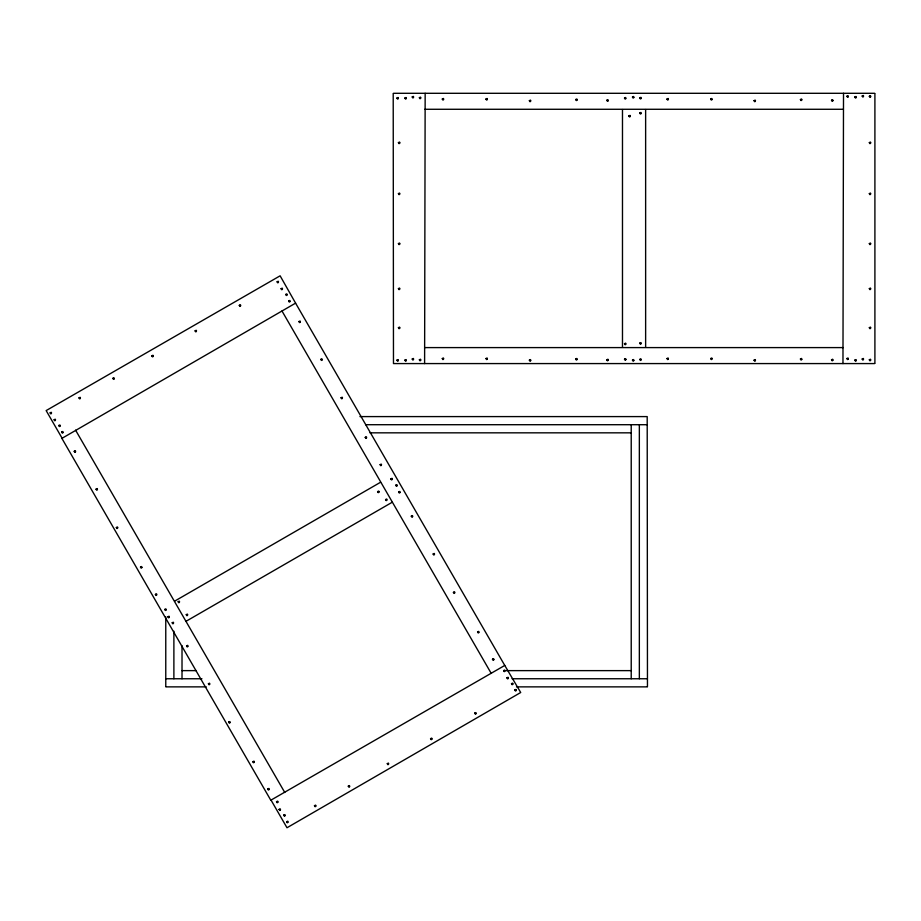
<?xml version="1.0" encoding="UTF-8"?>
<svg xmlns="http://www.w3.org/2000/svg" width="921" height="921" viewBox="0 0 921 921"><rect width="100%" height="100%" fill="white"/><g stroke="black" fill="none" stroke-linecap="round" stroke-linejoin="round"><path stroke-width="1.38" d="M61.983 438.016L46.154 410.582L280.122 275.816L295.583 303.136L61.891 438.384L270.797 800.222L504.766 665.446L520.699 692.511L286.995 827.749L271.165 800.314M281.987 310.999L491.169 673.297M284.762 792.463L75.591 430.165M504.766 665.446L295.583 303.147M174.622 601.16L380.557 482.259M392.127 502.302L186.192 621.203M622.481 109.541L622.481 347.332M645.633 347.332L645.633 109.541M424.604 363.576L425.157 93.297M424.88 347.597L843.233 347.597M842.968 363.576L843.509 93.297M843.233 109.277L424.88 109.277M393.474 93.297L874.639 93.297M874.639 363.576L393.474 363.576L393.209 93.562M359.938 416.591L647.198 416.591L647.463 686.606M365.683 424.708L647.198 424.708M370.012 432.835L631.219 432.835M182.013 670.626L196.357 670.626M506.354 670.626L631.219 670.626M166.033 678.754L201.941 678.754M512.099 678.754L647.198 678.754M166.033 686.87L206.258 686.87M516.485 686.87L647.198 686.87M874.904 93.562L874.904 363.311M639.347 424.708L639.347 678.754M631.219 424.708L631.219 678.754M182.013 645.736L182.013 678.754M173.885 631.219L173.885 678.754M165.768 616.897L165.768 686.606M50.137 412.861C51.185 416.119 52.67 410.559 50.137 412.861M50.609 412.988L51.311 413.172L50.609 412.988M54.12 419.757C55.168 423.015 56.653 417.455 54.12 419.757M54.592 419.884L55.295 420.068L54.592 419.884M58.76 425.514C59.807 428.783 61.293 423.211 58.76 425.514M59.232 425.64L59.934 425.824L59.232 425.64M61.672 432.087C62.72 435.345 64.217 429.785 61.672 432.087M62.156 432.214L62.812 432.49L62.191 432.122M79.022 397.884C80.069 401.142 81.555 395.581 79.022 397.884M79.494 398.01L80.196 398.194L79.494 398.01M74.21 451.313C75.257 454.571 76.754 449.011 74.21 451.313M74.693 451.44L75.384 451.624L74.693 451.44M96.06 489.143C97.096 492.413 98.593 486.841 96.06 489.143M96.532 489.27L97.235 489.454L96.532 489.27M112.834 378.358C113.882 381.616 115.378 376.056 112.834 378.358M113.306 378.485L114.008 378.669L113.306 378.485M116.334 527.526C117.381 530.784 118.878 525.223 116.334 527.526M116.817 527.652L117.508 527.837L116.817 527.652M151.827 355.84C152.874 359.109 154.371 353.537 151.827 355.84M152.31 355.966L153.001 356.151L152.31 355.966M140.499 567.106C141.546 570.364 143.043 564.803 140.499 567.106M140.982 567.232L141.673 567.417L140.982 567.232M155.396 594.413C156.443 597.671 157.928 592.111 155.396 594.413M155.868 594.54L156.535 594.816L155.902 594.448M195.102 330.858C196.15 334.116 197.647 328.555 195.102 330.858M195.586 330.984L196.277 331.169L195.586 330.984M164.744 609.449C165.792 612.707 167.277 607.135 164.744 609.449M165.216 609.575L165.918 609.76L165.216 609.575M167.921 616.794C168.969 620.063 170.466 614.491 167.921 616.794M168.405 616.92L169.096 617.116L168.405 616.92M172.192 622.78C173.24 626.038 174.725 620.478 172.192 622.78M172.664 622.907L173.367 623.091L172.664 622.907M178.156 601.701C179.204 604.959 180.689 599.398 178.156 601.701M178.628 601.827L179.33 602.012L178.628 601.827M186.261 614.652C187.308 617.922 188.793 612.35 186.261 614.652M186.733 614.779L187.435 614.963L186.733 614.779M186.572 645.92C187.619 649.178 189.104 643.618 186.572 645.92M187.044 646.047L187.711 646.323L187.078 645.955M239.276 305.358C240.323 308.616 241.82 303.055 239.276 305.358M239.759 305.484L240.45 305.668L239.759 305.484M208.411 683.75C209.458 687.008 210.944 681.448 208.411 683.75M208.883 683.877L209.551 684.153L208.929 683.785M277.106 281.814C278.154 285.073 279.65 279.512 277.106 281.814M277.589 281.941L278.246 282.217L277.624 281.861M281.089 288.71C282.137 291.969 283.633 286.408 281.089 288.71M281.561 288.837L282.229 289.113L281.607 288.745M228.696 722.133C229.743 725.391 231.229 719.831 228.696 722.133M229.168 722.26L229.87 722.444L229.168 722.26M285.729 294.467C286.776 297.736 288.273 292.164 285.729 294.467M286.212 294.605L286.868 294.87L286.247 294.513M288.653 301.04C289.689 304.31 291.186 298.738 288.653 301.04M289.125 301.167L289.827 301.351L289.125 301.167M298.934 321.567C299.981 324.825 301.478 319.265 298.934 321.567M299.417 321.694L300.073 321.97L299.452 321.613M252.861 761.713C253.908 764.971 255.393 759.411 252.861 761.713M253.333 761.84L254.035 762.024L253.333 761.84M320.784 359.397C321.82 362.667 323.317 357.095 320.784 359.397M321.256 359.524L321.959 359.72L321.256 359.524M267.746 789.021C268.794 792.279 270.29 786.718 267.746 789.021M268.23 789.147L268.92 789.332L268.23 789.147M276.519 801.707C277.566 804.977 279.051 799.405 276.519 801.707M276.991 801.846L277.693 802.03L276.991 801.846M279.086 809.421C280.134 812.679 281.63 807.118 279.086 809.421M279.57 809.547L280.26 809.732L279.57 809.547M283.726 815.177C284.773 818.447 286.27 812.875 283.726 815.177M284.209 815.304L284.9 815.499L284.209 815.304M341.058 397.78C342.105 401.038 343.602 395.477 341.058 397.78M341.541 397.907L342.232 398.091L341.541 397.907M286.65 821.751C287.697 825.009 289.182 819.448 286.65 821.751M287.122 821.877L287.789 822.154L287.156 821.797M396.951 98.075C397.999 101.345 399.484 95.772 396.951 98.075M397.423 98.202L398.125 98.397L397.458 98.121M398.413 142.617C399.461 145.875 400.957 140.303 398.413 142.617M398.897 142.743L399.587 142.928L398.897 142.743M404.906 98.075C405.954 101.345 407.45 95.772 404.906 98.075M405.39 98.202L406.08 98.397L405.424 98.121M314.464 805.691C315.512 808.949 317.008 803.388 314.464 805.691M314.947 805.817L315.638 806.002L314.947 805.817M365.223 437.36C366.27 440.618 367.767 435.057 365.223 437.36M365.706 437.487L366.397 437.671L365.706 437.487M398.413 193.617C399.461 196.887 400.957 191.315 398.413 193.617M398.897 193.744L399.587 193.928L398.931 193.663M412.217 96.947C413.264 100.205 414.761 94.644 412.217 96.947M412.7 97.073L413.391 97.258L412.7 97.073M398.413 243.593C399.461 246.851 400.957 241.29 398.413 243.593M398.897 243.72L399.587 243.904L398.897 243.72M419.366 97.695C420.413 100.965 421.91 95.393 419.366 97.695M419.849 97.833L420.54 98.017L419.849 97.833M398.413 288.618C399.461 291.876 400.957 286.316 398.413 288.618M398.897 288.745L399.587 288.929L398.931 288.653M380.12 464.668C381.167 467.926 382.652 462.365 380.12 464.668M398.413 327.669C399.461 330.927 400.957 325.366 398.413 327.669M380.592 464.794L381.294 464.978L380.592 464.794M398.897 327.795L399.587 327.98L398.897 327.795M377.598 491.618C378.646 494.876 380.143 489.316 377.598 491.618M378.082 491.745L378.773 491.929L378.082 491.745M396.951 360.169C397.999 363.427 399.484 357.866 396.951 360.169M397.423 360.295L398.125 360.479L397.423 360.295M385.577 499.573C386.624 502.843 388.121 497.271 385.577 499.573M348.288 786.166C349.335 789.424 350.82 783.863 348.288 786.166M386.049 499.712L386.716 499.976L386.095 499.619M348.76 786.292L349.462 786.476L348.76 786.292M404.906 360.169C405.954 363.427 407.45 357.866 404.906 360.169M405.39 360.295L406.08 360.479L405.39 360.295M390.884 478.885C391.932 482.144 393.428 476.571 390.884 478.885M391.367 479.012L392.058 479.196L391.367 479.012M442.287 99.054C443.335 102.312 444.831 96.751 442.287 99.054M442.771 99.18L443.462 99.364L442.805 99.088M395.754 485.263C396.801 488.521 398.298 482.961 395.754 485.263M412.217 359.029C413.264 362.287 414.761 356.726 412.217 359.029M412.7 359.155L413.391 359.34L412.7 359.155M396.237 485.39L396.928 485.574L396.237 485.39M398.666 492.021C399.702 495.291 401.199 489.719 398.666 492.021M399.138 492.148L399.841 492.344L399.138 492.148M419.366 359.789C420.413 363.047 421.91 357.486 419.366 359.789M419.849 359.915L420.54 360.099L419.849 359.915M411.296 516.174C412.343 519.432 413.828 513.872 411.296 516.174M411.768 516.301L412.47 516.485L411.768 516.301M387.281 763.647C388.328 766.917 389.813 761.345 387.281 763.647M387.753 763.774L388.42 764.05L387.787 763.693M442.287 358.545C443.335 361.803 444.831 356.243 442.287 358.545M442.771 358.672L443.462 358.856L442.805 358.58M485.977 99.054C487.025 102.312 488.51 96.751 485.977 99.054M486.449 99.18L487.151 99.364L486.449 99.18M433.135 554.005C434.182 557.274 435.668 551.702 433.135 554.005M433.607 554.131L434.309 554.315L433.607 554.131M430.556 738.665C431.604 741.935 433.089 736.363 430.556 738.665M431.028 738.792L431.73 738.976L431.028 738.792M453.42 592.387C454.467 595.645 455.953 590.085 453.42 592.387M453.892 592.514L454.56 592.79L453.926 592.422M485.977 358.545C487.025 361.803 488.51 356.243 485.977 358.545M486.449 358.672L487.151 358.856L486.449 358.672M529.356 100.677C530.404 103.946 531.889 98.374 529.356 100.677M529.828 100.803L530.531 100.988L529.863 100.723M477.585 631.967C478.632 635.225 480.117 629.665 477.585 631.967M478.057 632.094L478.724 632.37L478.091 632.002M474.729 713.165C475.777 716.423 477.262 710.862 474.729 713.165M475.201 713.291L475.904 713.476L475.201 713.291M529.356 360.169C530.404 363.427 531.889 357.866 529.356 360.169M529.828 360.295L530.531 360.479L529.828 360.295M492.47 659.275C493.518 662.533 495.014 656.972 492.47 659.275M492.954 659.401L493.644 659.586L492.954 659.401M575.717 99.537C576.753 102.807 578.25 97.235 575.717 99.537M576.189 99.664L576.891 99.859L576.189 99.664M503.637 670.592C504.673 673.85 506.17 668.289 503.637 670.592M504.109 670.718L504.812 670.902L504.109 670.718M506.953 677.856C508.001 681.126 509.497 675.553 506.953 677.856M507.436 677.983L508.093 678.259L507.471 677.902M511.5 683.681C512.548 686.939 514.045 681.379 511.5 683.681M511.972 683.808L512.675 683.992L511.972 683.808M514.839 690.002C515.887 693.271 517.383 687.699 514.839 690.002M515.323 690.128L516.013 690.313L515.323 690.128M606.812 100.297C607.86 103.566 609.345 97.994 606.812 100.297M607.284 100.424L607.987 100.608L607.284 100.424M575.717 359.029C576.753 362.287 578.25 356.726 575.717 359.029M576.189 359.155L576.891 359.34L576.189 359.155M624.496 98.075C625.543 101.345 627.04 95.772 624.496 98.075M624.979 98.202L625.681 98.397L625.014 98.121M628.893 115.954C629.929 119.212 631.426 113.651 628.893 115.954M629.365 116.081L630.068 116.265L629.365 116.081M632.462 97.05C633.51 100.308 634.995 94.748 632.462 97.05M632.934 97.177L633.636 97.361L632.934 97.177M639.773 97.914C640.82 101.183 642.305 95.611 639.773 97.914M640.245 98.04L640.947 98.236L640.291 97.96M606.812 359.789C607.86 363.047 609.345 357.486 606.812 359.789M607.284 359.915L607.987 360.099L607.284 359.915M639.773 113.03C640.82 116.288 642.305 110.727 639.773 113.03M640.245 113.156L640.947 113.341L640.291 113.064M624.496 343.717C625.543 346.975 627.04 341.415 624.496 343.717M624.979 343.844L625.681 344.028L625.014 343.763M624.496 359.202C625.543 362.471 627.04 356.899 624.496 359.202M624.979 359.328L625.681 359.524L624.979 359.328M632.462 360.123C633.51 363.392 634.995 357.82 632.462 360.123M667 99.054C668.047 102.312 669.544 96.751 667 99.054M632.934 360.249L633.636 360.445L632.934 360.249M667.472 99.18L668.174 99.364L667.472 99.18M639.773 343.176C640.82 346.434 642.305 340.874 639.773 343.176M640.245 343.303L640.947 343.487L640.245 343.303M639.773 359.42C640.82 362.69 642.305 357.118 639.773 359.42M640.245 359.547L640.947 359.731L640.291 359.466M667 358.545C668.047 361.803 669.544 356.243 667 358.545M667.472 358.672L668.174 358.856L667.472 358.672M710.69 99.054C711.737 102.312 713.222 96.751 710.69 99.054M711.162 99.18L711.864 99.364L711.196 99.088M710.69 358.545C711.737 361.803 713.222 356.243 710.69 358.545M711.162 358.672L711.864 358.856L711.196 358.58M754.069 100.677C755.116 103.946 756.602 98.374 754.069 100.677M754.541 100.803L755.243 100.988L754.541 100.803M754.069 360.169C755.116 363.427 756.602 357.866 754.069 360.169M754.541 360.295L755.243 360.479L754.541 360.295M800.418 99.537C801.466 102.807 802.962 97.235 800.418 99.537M800.902 99.664L801.604 99.859L800.902 99.664M831.525 100.297C832.561 103.566 834.058 97.994 831.525 100.297M831.997 100.424L832.699 100.608L831.997 100.424M800.418 359.029C801.466 362.287 802.962 356.726 800.418 359.029M800.902 359.155L801.604 359.34L800.902 359.155M846.894 96.291C847.942 99.56 849.438 93.988 846.894 96.291M847.378 96.417L848.068 96.601L847.378 96.417M854.861 97.05C855.908 100.308 857.393 94.748 854.861 97.05M855.333 97.177L856.035 97.361L855.367 97.085M862.171 96.026C863.219 99.284 864.704 93.723 862.171 96.026M862.643 96.152L863.345 96.337L862.643 96.152M831.525 359.789C832.561 363.047 834.058 357.486 831.525 359.789M831.997 359.915L832.699 360.099L831.997 359.915M869.32 96.291C870.368 99.56 871.853 93.988 869.32 96.291M869.792 96.417L870.495 96.601L869.792 96.417M869.32 142.617C870.368 145.875 871.853 140.303 869.32 142.617M869.792 142.743L870.495 142.928L869.792 142.743M846.894 358.545C847.942 361.803 849.438 356.243 846.894 358.545M847.378 358.672L848.068 358.856L847.378 358.672M869.32 193.617C870.368 196.887 871.853 191.315 869.32 193.617M869.792 193.744L870.495 193.928L869.827 193.663M869.32 243.593C870.368 246.851 871.853 241.29 869.32 243.593M869.792 243.72L870.495 243.904L869.792 243.72M854.861 360.169C855.908 363.427 857.393 357.866 854.861 360.169M855.333 360.295L856.035 360.479L855.333 360.295M869.32 288.618C870.368 291.876 871.853 286.316 869.32 288.618M869.792 288.745L870.495 288.929L869.827 288.653M862.171 359.029C863.219 362.287 864.704 356.726 862.171 359.029M862.643 359.155L863.345 359.34L862.643 359.155M869.32 327.669C870.368 330.927 871.853 325.366 869.32 327.669M869.792 327.795L870.495 327.98L869.792 327.795M869.32 359.789C870.368 363.047 871.853 357.486 869.32 359.789M869.792 359.915L870.495 360.099L869.792 359.915"/></g></svg>
